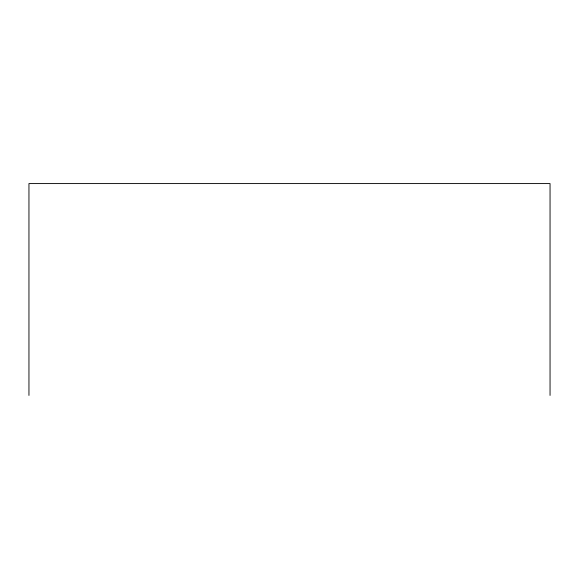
<?xml version="1.0" encoding="UTF-8"?>
<svg xmlns="http://www.w3.org/2000/svg" width="579" height="579" viewBox="0 0 579 579"><rect width="100%" height="100%" fill="white"/><g stroke="black" fill="none" stroke-linecap="round" stroke-linejoin="round"><path stroke-width="0.87" d="M550.05 395.421L550.05 183.579L28.95 183.579L28.95 395.421"/></g></svg>
